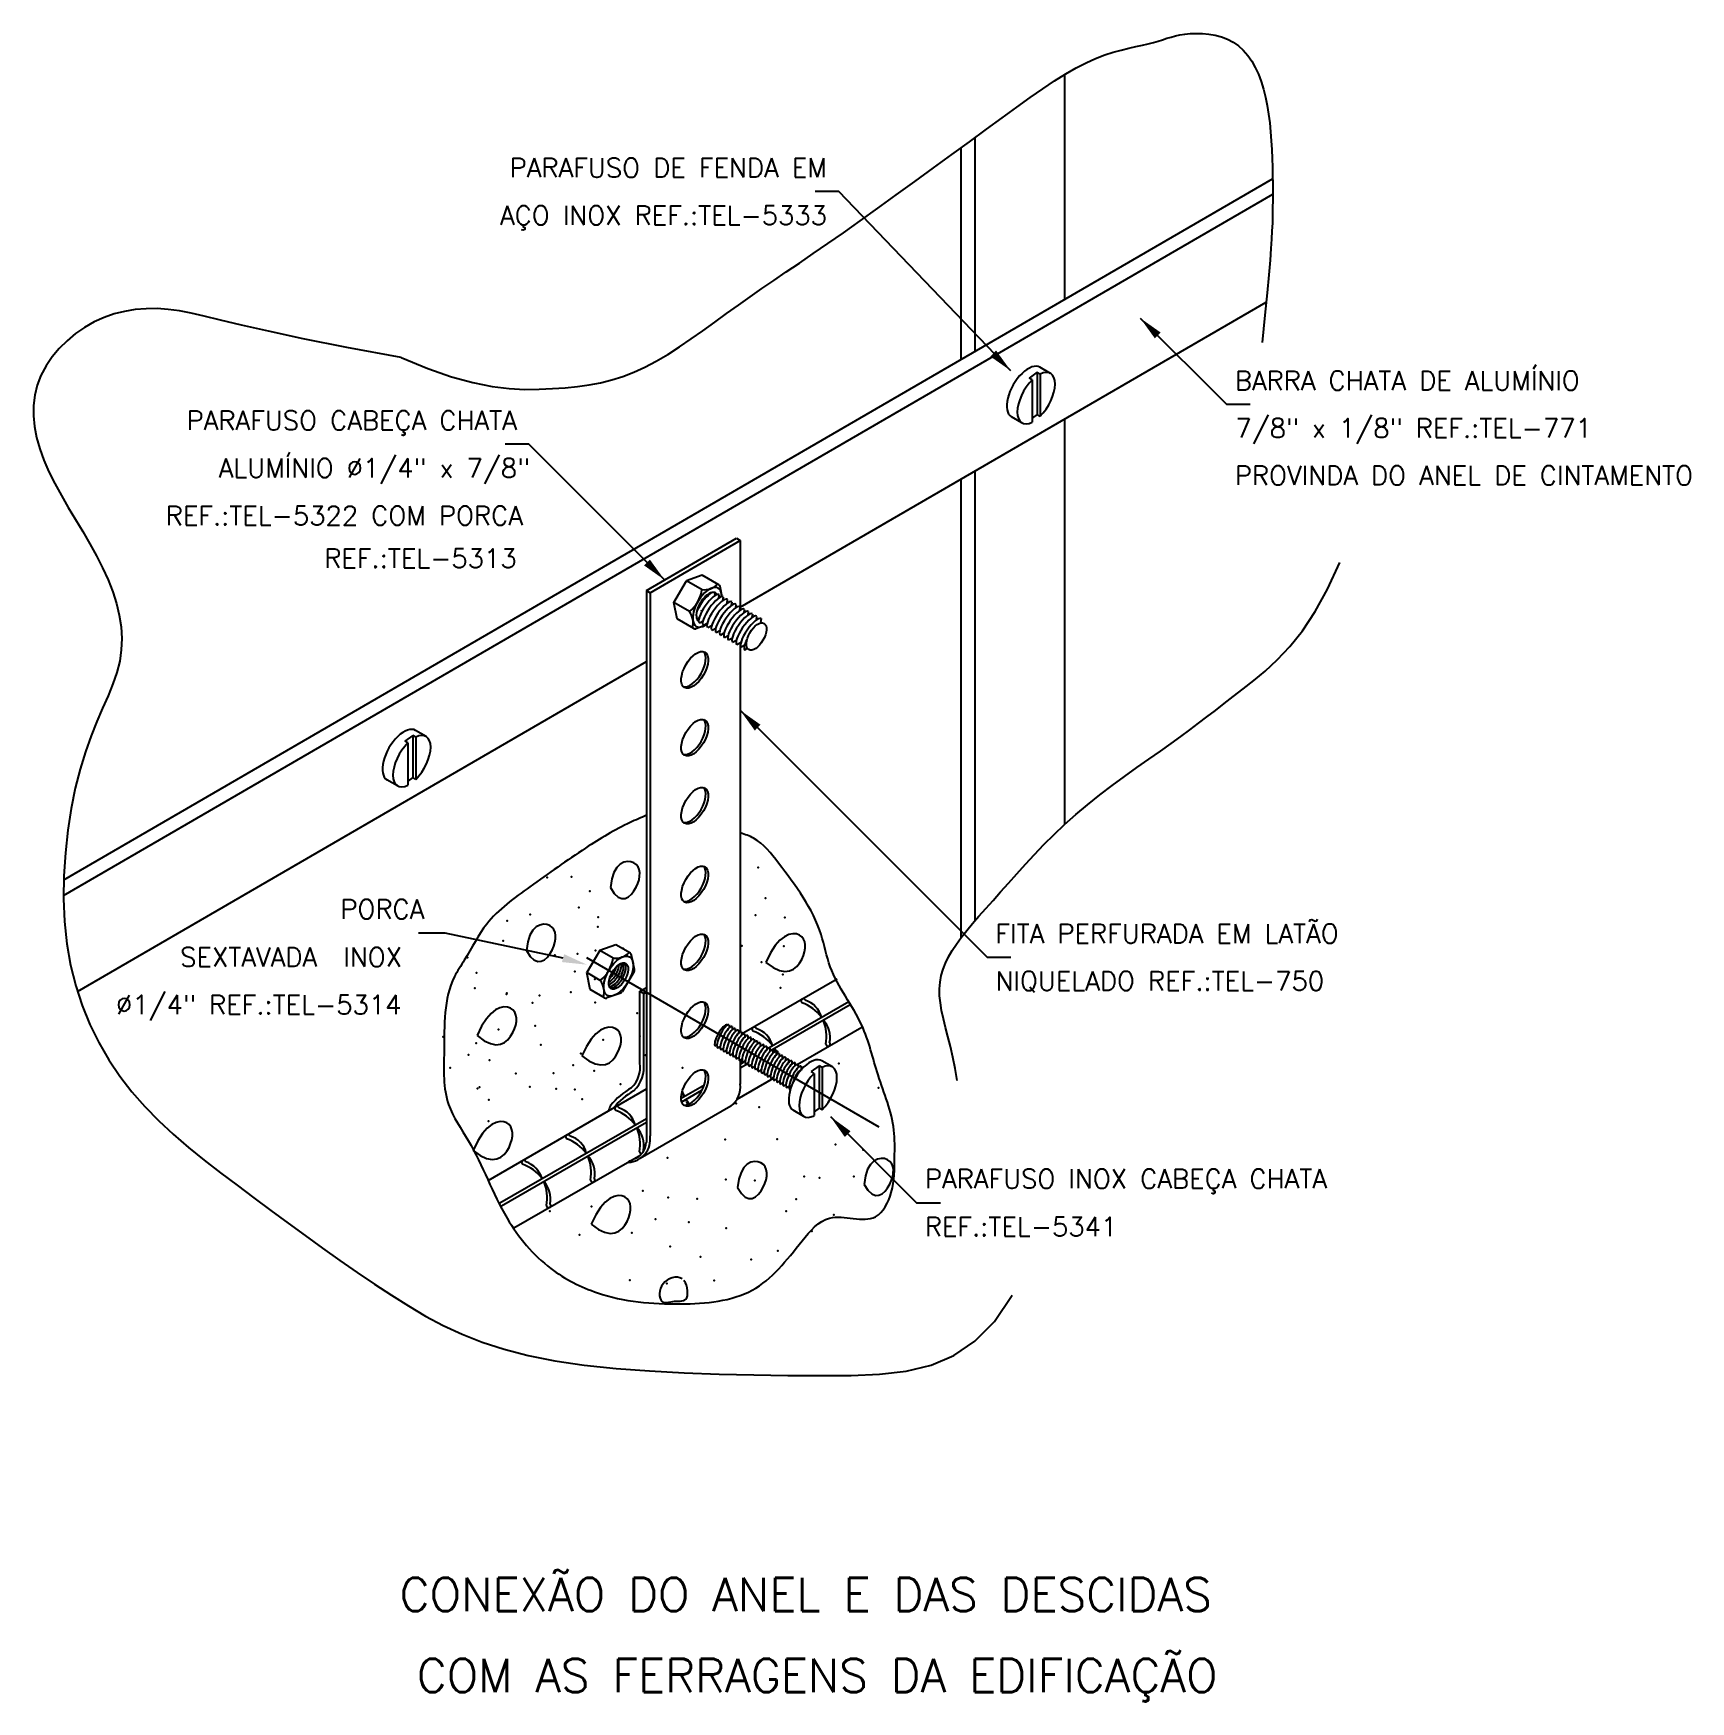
# Model space of a CAD drawing. Header units: millimetres. Extents: x -5441.7 to -5424.3, y -4748.1 to -4730.5.
import ezdxf
from ezdxf.enums import TextEntityAlignment as Align

# ---------------------------------------------------------------- set-up
doc = ezdxf.new("R2010")
doc.units = ezdxf.units.MM
doc.header["$LTSCALE"] = 10
doc.linetypes.add('DASHDOTX2', pattern=[2, 1, -0.5, 0, -0.5])
doc.layers.add('Termotécnica', color=7, linetype='Continuous')
doc.styles.add('r140', font='romans.shx')
doc.styles.add('r80', font='romans.shx')

msp = doc.modelspace()

# ---------------------------------------------------------------- linework, layer by layer
at = {"layer": 'Termotécnica', "color": 3}
for p, q in [((-5430.868, -4730.956), (-5430.868, -4733.318)), ((-5431.958, -4731.727), (-5431.958, -4733.95)), ((-5431.811, -4731.62), (-5431.811, -4733.864)), ((-5441.384, -4739.416), (-5428.681, -4732.049)), ((-5434.291, -4735.466), (-5428.68, -4732.212)), ((-5434.277, -4736.551), (-5428.748, -4733.345)), ((-5430.868, -4734.574), (-5430.868, -4738.835)), ((-5431.811, -4735.121), (-5431.811, -4739.847)), ((-5431.958, -4735.206), (-5431.958, -4740.027)), ((-5441.387, -4739.581), (-5434.291, -4735.466)), ((-5434.459, -4736.482), (-5434.46, -4736.476)), ((-5441.241, -4740.59), (-5435.263, -4737.123))]:
    msp.add_line(p, q, dxfattribs=at)
at = {"layer": 'Termotécnica', "color": 2, "ltscale": 1.6}
for p, q in [((-5433.239, -4732.184), (-5433.489, -4732.184)), ((-5431.433, -4734.067), (-5433.239, -4732.184)), ((-5430.073, -4733.513), (-5429.167, -4734.419)), ((-5429.167, -4734.419), (-5428.917, -4734.419)), ((-5436.498, -4734.838), (-5436.748, -4734.838)), ((-5435.071, -4736.265), (-5436.498, -4734.838)), ((-5434.277, -4737.634), (-5431.682, -4740.229)), ((-5437.379, -4739.976), (-5437.658, -4739.976)), ((-5436.138, -4740.239), (-5437.379, -4739.976)), ((-5431.682, -4740.229), (-5431.432, -4740.229)), ((-5433.329, -4741.903), (-5432.423, -4742.809)), ((-5432.423, -4742.809), (-5432.173, -4742.809))]:
    msp.add_line(p, q, dxfattribs=at)
at = {"layer": 'Termotécnica', "color": 2}
for p, q in [((-5431.015, -4734.094), (-5431.126, -4734.03)), ((-5431.156, -4734.083), (-5431.239, -4734.144)), ((-5431.207, -4734.162), (-5431.239, -4734.144)), ((-5431.207, -4734.162), (-5431.207, -4734.606)), ((-5431.156, -4734.083), (-5431.156, -4734.527)), ((-5431.124, -4734.101), (-5431.156, -4734.083)), ((-5431.124, -4734.101), (-5431.124, -4734.546)), ((-5431.46, -4734.333), (-5431.457, -4734.331)), ((-5431.316, -4734.614), (-5431.427, -4734.55)), ((-5431.156, -4734.527), (-5431.207, -4734.564)), ((-5431.124, -4734.546), (-5431.156, -4734.527)), ((-5435.263, -4736.376), (-5434.317, -4735.827)), ((-5435.223, -4736.399), (-5434.277, -4735.851)), ((-5434.317, -4735.827), (-5434.277, -4735.851)), ((-5434.277, -4735.851), (-5434.277, -4736.551)), ((-5434.973, -4736.503), (-5434.841, -4736.273)), ((-5434.675, -4736.215), (-5434.841, -4736.273)), ((-5434.677, -4736.368), (-5434.841, -4736.273)), ((-5434.5, -4736.316), (-5434.675, -4736.215)), ((-5434.467, -4736.441), (-5434.487, -4736.334)), ((-5435.263, -4736.376), (-5435.263, -4742.174)), ((-5435.263, -4736.376), (-5435.223, -4736.399)), ((-5435.223, -4736.399), (-5435.223, -4742.107)), ((-5434.94, -4736.675), (-5434.973, -4736.503)), ((-5434.811, -4736.596), (-5434.973, -4736.503)), ((-5434.544, -4736.399), (-5434.548, -4736.434)), ((-5434.544, -4736.399), (-5434.548, -4736.434)), ((-5434.5, -4736.42), (-5434.505, -4736.46)), ((-5434.456, -4736.446), (-5434.461, -4736.485)), ((-5434.412, -4736.471), (-5434.417, -4736.506)), ((-5434.365, -4736.497), (-5434.37, -4736.533)), ((-5434.323, -4736.523), (-5434.327, -4736.558)), ((-5434.765, -4736.776), (-5434.94, -4736.675)), ((-5434.729, -4736.679), (-5434.71, -4736.668)), ((-5434.729, -4736.679), (-5434.71, -4736.668)), ((-5434.706, -4736.716), (-5434.667, -4736.694)), ((-5434.279, -4736.548), (-5434.284, -4736.584)), ((-5434.235, -4736.574), (-5434.24, -4736.609)), ((-5434.192, -4736.598), (-5434.197, -4736.634)), ((-5434.149, -4736.623), (-5434.154, -4736.659)), ((-5434.106, -4736.648), (-5434.11, -4736.683)), ((-5434.057, -4736.671), (-5434.062, -4736.717)), ((-5434.626, -4736.737), (-5434.743, -4736.778)), ((-5434.662, -4736.741), (-5434.623, -4736.719)), ((-5434.618, -4736.766), (-5434.579, -4736.744)), ((-5434.571, -4736.793), (-5434.532, -4736.771)), ((-5434.529, -4736.818), (-5434.49, -4736.796)), ((-5434.485, -4736.844), (-5434.446, -4736.821)), ((-5434.441, -4736.869), (-5434.402, -4736.847)), ((-5434.399, -4736.894), (-5434.359, -4736.872)), ((-5434.356, -4736.919), (-5434.316, -4736.897)), ((-5434.312, -4736.943), (-5434.273, -4736.921)), ((-5434.277, -4736.924), (-5434.277, -4741.015)), ((-5434.266, -4736.967), (-5434.227, -4736.945)), ((-5434.228, -4737.001), (-5434.201, -4736.983)), ((-5437.718, -4737.898), (-5437.801, -4737.959)), ((-5437.686, -4737.917), (-5437.718, -4737.898)), ((-5437.718, -4737.898), (-5437.718, -4738.342)), ((-5437.577, -4737.909), (-5437.688, -4737.845)), ((-5437.686, -4737.917), (-5437.686, -4738.361)), ((-5437.769, -4737.977), (-5437.801, -4737.959)), ((-5437.769, -4737.977), (-5437.769, -4738.422)), ((-5438.022, -4738.149), (-5438.019, -4738.147)), ((-5437.878, -4738.429), (-5437.989, -4738.365)), ((-5437.718, -4738.342), (-5437.769, -4738.38)), ((-5437.686, -4738.361), (-5437.718, -4738.342)), ((-5435.331, -4740.587), (-5435.263, -4740.548)), ((-5434.262, -4741.035), (-5433.259, -4740.456)), ((-5435.331, -4740.587), (-5435.291, -4740.611)), ((-5435.331, -4741.342), (-5435.331, -4740.587)), ((-5435.291, -4740.611), (-5435.263, -4740.595)), ((-5435.291, -4741.342), (-5435.291, -4740.611)), ((-5433.998, -4741.191), (-5433.136, -4740.694)), ((-5433.965, -4741.212), (-5433.121, -4740.725)), ((-5433.677, -4741.355), (-5432.999, -4740.963)), ((-5434.277, -4741.315), (-5434.277, -4741.561)), ((-5434.277, -4741.353), (-5434.246, -4741.335)), ((-5434.277, -4741.392), (-5434.191, -4741.342)), ((-5434.898, -4741.711), (-5434.653, -4741.569)), ((-5434.309, -4741.719), (-5433.927, -4741.499)), ((-5436.927, -4742.574), (-5435.263, -4741.613)), ((-5434.891, -4741.747), (-5434.679, -4741.624)), ((-5436.802, -4742.81), (-5435.263, -4741.922)), ((-5434.376, -4741.793), (-5435.329, -4742.344)), ((-5436.785, -4742.84), (-5435.263, -4741.961)), ((-5436.654, -4743.073), (-5435.322, -4742.304))]:
    msp.add_line(p, q, dxfattribs=at)
at = {"layer": 'Termotécnica', "color": 1}
for p, q in [((-5435.753, -4740.157), (-5435.888, -4740.391)), ((-5435.584, -4740.099), (-5435.753, -4740.157)), ((-5435.612, -4740.239), (-5435.753, -4740.157)), ((-5435.431, -4740.187), (-5435.584, -4740.099)), ((-5435.392, -4740.378), (-5435.517, -4740.594)), ((-5435.389, -4740.359), (-5435.418, -4740.206)), ((-5435.854, -4740.567), (-5435.888, -4740.391)), ((-5435.747, -4740.472), (-5435.888, -4740.391)), ((-5435.701, -4740.655), (-5435.854, -4740.567)), ((-5435.531, -4740.606), (-5435.679, -4740.657)), ((-5434.394, -4740.938), (-5434.394, -4740.971)), ((-5434.361, -4740.957), (-5434.361, -4740.99)), ((-5434.328, -4740.976), (-5434.328, -4741.009)), ((-5434.295, -4740.995), (-5434.295, -4741.028)), ((-5434.262, -4741.014), (-5434.262, -4741.047)), ((-5434.23, -4741.033), (-5434.229, -4741.066)), ((-5434.197, -4741.052), (-5434.197, -4741.085)), ((-5434.164, -4741.071), (-5434.164, -4741.104)), ((-5434.539, -4741.162), (-5434.52, -4741.147)), ((-5434.512, -4741.185), (-5434.488, -4741.167)), ((-5434.476, -4741.203), (-5434.452, -4741.184)), ((-5434.443, -4741.222), (-5434.419, -4741.203)), ((-5434.411, -4741.241), (-5434.386, -4741.222)), ((-5434.378, -4741.26), (-5434.353, -4741.241)), ((-5434.131, -4741.09), (-5434.131, -4741.123)), ((-5434.098, -4741.109), (-5434.097, -4741.143)), ((-5434.066, -4741.127), (-5434.065, -4741.161)), ((-5434.031, -4741.147), (-5434.031, -4741.181)), ((-5433.998, -4741.166), (-5433.998, -4741.2)), ((-5433.965, -4741.185), (-5433.965, -4741.219)), ((-5433.932, -4741.204), (-5433.932, -4741.238)), ((-5433.899, -4741.223), (-5433.899, -4741.257)), ((-5433.867, -4741.242), (-5433.866, -4741.276)), ((-5434.345, -4741.278), (-5434.321, -4741.26)), ((-5434.312, -4741.297), (-5434.288, -4741.279)), ((-5434.281, -4741.318), (-5434.258, -4741.3)), ((-5434.249, -4741.337), (-5434.225, -4741.318)), ((-5434.216, -4741.356), (-5434.192, -4741.337)), ((-5434.181, -4741.373), (-5434.156, -4741.355)), ((-5434.146, -4741.394), (-5434.122, -4741.375)), ((-5434.113, -4741.412), (-5434.089, -4741.393)), ((-5434.08, -4741.431), (-5434.057, -4741.412)), ((-5434.047, -4741.45), (-5434.024, -4741.431)), ((-5433.834, -4741.261), (-5433.834, -4741.295)), ((-5433.801, -4741.28), (-5433.801, -4741.314)), ((-5433.768, -4741.299), (-5433.768, -4741.333)), ((-5433.735, -4741.318), (-5433.735, -4741.352)), ((-5433.702, -4741.336), (-5433.702, -4741.371)), ((-5433.67, -4741.355), (-5433.669, -4741.39)), ((-5433.637, -4741.374), (-5433.636, -4741.418)), ((-5433.448, -4741.37), (-5433.532, -4741.431)), ((-5433.5, -4741.449), (-5433.532, -4741.431)), ((-5433.416, -4741.389), (-5433.448, -4741.37)), ((-5433.448, -4741.37), (-5433.448, -4741.814)), ((-5433.308, -4741.381), (-5433.419, -4741.317)), ((-5433.416, -4741.389), (-5433.416, -4741.833)), ((-5434.015, -4741.468), (-5433.991, -4741.45)), ((-5433.982, -4741.487), (-5433.958, -4741.469)), ((-5433.949, -4741.506), (-5433.925, -4741.488)), ((-5433.916, -4741.525), (-5433.892, -4741.507)), ((-5433.883, -4741.544), (-5433.859, -4741.526)), ((-5433.85, -4741.564), (-5433.826, -4741.545)), ((-5433.818, -4741.583), (-5433.794, -4741.564)), ((-5433.785, -4741.602), (-5433.761, -4741.583)), ((-5433.5, -4741.449), (-5433.5, -4741.893)), ((-5433.752, -4741.621), (-5433.749, -4741.619)), ((-5433.608, -4741.901), (-5433.719, -4741.837)), ((-5433.448, -4741.814), (-5433.5, -4741.852)), ((-5433.416, -4741.833), (-5433.448, -4741.814))]:
    msp.add_line(p, q, dxfattribs=at)
at = {"layer": 'Termotécnica', "color": 1, "linetype": 'DASHDOTX2', "ltscale": 0.5}
msp.add_line((-5435.893, -4740.232), (-5432.82, -4742.01), dxfattribs=at)
at = {"layer": 'Termotécnica', "color": 1}
for points in [[(-5437.84, -4733.927), (-5437.559, -4734.043), (-5437.309, -4734.13), (-5437.085, -4734.191), (-5436.884, -4734.232), (-5436.703, -4734.254), (-5436.539, -4734.263), (-5436.388, -4734.262), (-5436.248, -4734.255), (-5436.115, -4734.245), (-5435.987, -4734.232), (-5435.864, -4734.214), (-5435.744, -4734.192), (-5435.627, -4734.163), (-5435.511, -4734.127), (-5435.395, -4734.083), (-5435.278, -4734.03), (-5435.159, -4733.967), (-5435.038, -4733.895), (-5434.916, -4733.817), (-5434.792, -4733.733), (-5434.668, -4733.646), (-5434.544, -4733.556), (-5434.42, -4733.466), (-5434.296, -4733.377), (-5434.173, -4733.29), (-5434.049, -4733.204), (-5433.922, -4733.117), (-5433.792, -4733.028), (-5433.655, -4732.935), (-5433.51, -4732.836), (-5433.357, -4732.73), (-5433.192, -4732.616), (-5433.015, -4732.491), (-5432.829, -4732.358), (-5432.636, -4732.22), (-5432.44, -4732.078), (-5432.244, -4731.936), (-5432.052, -4731.796), (-5431.865, -4731.66), (-5431.689, -4731.53), (-5431.524, -4731.41), (-5431.371, -4731.299), (-5431.229, -4731.197), (-5431.096, -4731.105), (-5430.972, -4731.022), (-5430.856, -4730.948), (-5430.746, -4730.885), (-5430.641, -4730.83), (-5430.541, -4730.786), (-5430.446, -4730.749), (-5430.356, -4730.72), (-5430.271, -4730.697), (-5430.191, -4730.677), (-5430.117, -4730.661), (-5430.05, -4730.647), (-5429.988, -4730.633), (-5429.933, -4730.619), (-5429.883, -4730.604), (-5429.837, -4730.589), (-5429.792, -4730.574), (-5429.748, -4730.561), (-5429.703, -4730.549), (-5429.655, -4730.538), (-5429.603, -4730.53), (-5429.546, -4730.524), (-5429.484, -4730.522), (-5429.419, -4730.524), (-5429.353, -4730.53), (-5429.286, -4730.541), (-5429.22, -4730.559), (-5429.156, -4730.583), (-5429.096, -4730.614), (-5429.04, -4730.653), (-5428.989, -4730.7), (-5428.942, -4730.754), (-5428.901, -4730.813), (-5428.863, -4730.879), (-5428.83, -4730.951), (-5428.801, -4731.027), (-5428.776, -4731.108), (-5428.755, -4731.192), (-5428.738, -4731.28), (-5428.724, -4731.371), (-5428.712, -4731.463), (-5428.703, -4731.556), (-5428.696, -4731.65), (-5428.691, -4731.743), (-5428.687, -4731.836), (-5428.684, -4731.927), (-5428.682, -4732.016), (-5428.68, -4732.103), (-5428.68, -4732.189), (-5428.68, -4732.273), (-5428.681, -4732.356), (-5428.682, -4732.437), (-5428.684, -4732.517), (-5428.688, -4732.597), (-5428.692, -4732.683), (-5428.699, -4732.784), (-5428.708, -4732.906), (-5428.721, -4733.059), (-5428.739, -4733.248), (-5428.762, -4733.483), (-5428.79, -4733.771)], [(-5437.84, -4733.927), (-5438.411, -4733.821), (-5438.871, -4733.73), (-5439.235, -4733.652), (-5439.518, -4733.588), (-5439.738, -4733.535), (-5439.909, -4733.493), (-5440.048, -4733.461), (-5440.17, -4733.438), (-5440.288, -4733.422), (-5440.405, -4733.414), (-5440.521, -4733.415), (-5440.635, -4733.424), (-5440.746, -4733.443), (-5440.856, -4733.47), (-5440.962, -4733.507), (-5441.066, -4733.554), (-5441.166, -4733.611), (-5441.262, -4733.677), (-5441.351, -4733.752), (-5441.434, -4733.834), (-5441.508, -4733.922), (-5441.572, -4734.016), (-5441.625, -4734.115), (-5441.665, -4734.217), (-5441.691, -4734.323), (-5441.705, -4734.431), (-5441.705, -4734.541), (-5441.694, -4734.654), (-5441.671, -4734.769), (-5441.638, -4734.887), (-5441.594, -4735.007), (-5441.541, -4735.128), (-5441.479, -4735.251), (-5441.411, -4735.376), (-5441.338, -4735.502), (-5441.263, -4735.629), (-5441.187, -4735.757), (-5441.112, -4735.884), (-5441.042, -4736.011), (-5440.977, -4736.138), (-5440.92, -4736.264), (-5440.871, -4736.389), (-5440.832, -4736.512), (-5440.802, -4736.635), (-5440.784, -4736.757), (-5440.776, -4736.879), (-5440.781, -4736.999), (-5440.798, -4737.118), (-5440.829, -4737.237), (-5440.87, -4737.357), (-5440.92, -4737.482), (-5440.977, -4737.612), (-5441.037, -4737.752), (-5441.098, -4737.904), (-5441.158, -4738.07), (-5441.214, -4738.252), (-5441.265, -4738.452), (-5441.308, -4738.667), (-5441.343, -4738.895), (-5441.369, -4739.131), (-5441.384, -4739.372), (-5441.387, -4739.614), (-5441.377, -4739.854), (-5441.353, -4740.088), (-5441.314, -4740.314), (-5441.26, -4740.53), (-5441.192, -4740.737), (-5441.112, -4740.936), (-5441.018, -4741.125), (-5440.913, -4741.306), (-5440.797, -4741.479), (-5440.67, -4741.643), (-5440.533, -4741.798), (-5440.388, -4741.947), (-5440.235, -4742.089), (-5440.075, -4742.227), (-5439.91, -4742.362), (-5439.739, -4742.494), (-5439.565, -4742.625), (-5439.388, -4742.756), (-5439.209, -4742.889), (-5439.028, -4743.022), (-5438.847, -4743.154), (-5438.665, -4743.285), (-5438.483, -4743.415), (-5438.302, -4743.541), (-5438.121, -4743.663), (-5437.942, -4743.781), (-5437.764, -4743.893), (-5437.584, -4743.999), (-5437.397, -4744.098), (-5437.2, -4744.19), (-5436.989, -4744.274), (-5436.758, -4744.348), (-5436.505, -4744.414), (-5436.225, -4744.469), (-5435.915, -4744.514), (-5435.581, -4744.549), (-5435.229, -4744.576), (-5434.866, -4744.596), (-5434.498, -4744.61), (-5434.132, -4744.618), (-5433.775, -4744.623), (-5433.433, -4744.625), (-5433.111, -4744.624), (-5432.811, -4744.611), (-5432.531, -4744.578), (-5432.271, -4744.516), (-5432.031, -4744.414), (-5431.809, -4744.264), (-5431.605, -4744.056), (-5431.418, -4743.781)], [(-5431.996, -4741.524), (-5432.018, -4741.397), (-5432.042, -4741.278), (-5432.068, -4741.167), (-5432.094, -4741.063), (-5432.119, -4740.966), (-5432.141, -4740.875), (-5432.16, -4740.79), (-5432.173, -4740.709), (-5432.181, -4740.633), (-5432.181, -4740.56), (-5432.176, -4740.49), (-5432.163, -4740.422), (-5432.144, -4740.355), (-5432.119, -4740.29), (-5432.087, -4740.224), (-5432.049, -4740.157), (-5432.004, -4740.09), (-5431.953, -4740.02), (-5431.896, -4739.949), (-5431.834, -4739.874), (-5431.767, -4739.797), (-5431.695, -4739.716), (-5431.619, -4739.632), (-5431.54, -4739.543), (-5431.457, -4739.45), (-5431.37, -4739.352), (-5431.279, -4739.252), (-5431.184, -4739.149), (-5431.084, -4739.045), (-5430.978, -4738.94), (-5430.867, -4738.834), (-5430.75, -4738.729), (-5430.626, -4738.626), (-5430.498, -4738.524), (-5430.367, -4738.425), (-5430.236, -4738.329), (-5430.107, -4738.236), (-5429.981, -4738.147), (-5429.861, -4738.063), (-5429.749, -4737.983), (-5429.646, -4737.909), (-5429.55, -4737.838), (-5429.459, -4737.77), (-5429.371, -4737.703), (-5429.283, -4737.635), (-5429.192, -4737.564), (-5429.096, -4737.49), (-5428.992, -4737.41), (-5428.88, -4737.322), (-5428.759, -4737.222), (-5428.632, -4737.104), (-5428.501, -4736.965), (-5428.368, -4736.798), (-5428.234, -4736.598), (-5428.103, -4736.361), (-5427.975, -4736.081)], [(-5435.64, -4739.496), (-5435.6, -4739.559), (-5435.56, -4739.597), (-5435.522, -4739.613), (-5435.485, -4739.611), (-5435.451, -4739.594), (-5435.42, -4739.567), (-5435.393, -4739.532), (-5435.37, -4739.493), (-5435.352, -4739.454), (-5435.34, -4739.414), (-5435.334, -4739.376), (-5435.333, -4739.341), (-5435.339, -4739.308), (-5435.35, -4739.279), (-5435.369, -4739.255), (-5435.394, -4739.237), (-5435.425, -4739.225), (-5435.462, -4739.223), (-5435.5, -4739.23), (-5435.538, -4739.251), (-5435.573, -4739.286), (-5435.604, -4739.337), (-5435.627, -4739.406), (-5435.64, -4739.496)], [(-5436.523, -4740.157), (-5436.483, -4740.22), (-5436.444, -4740.257), (-5436.405, -4740.273), (-5436.368, -4740.271), (-5436.334, -4740.255), (-5436.303, -4740.228), (-5436.276, -4740.193), (-5436.253, -4740.154), (-5436.236, -4740.114), (-5436.223, -4740.075), (-5436.217, -4740.037), (-5436.216, -4740.001), (-5436.222, -4739.968), (-5436.234, -4739.939), (-5436.252, -4739.916), (-5436.277, -4739.897), (-5436.309, -4739.886), (-5436.345, -4739.883), (-5436.383, -4739.891), (-5436.421, -4739.911), (-5436.456, -4739.946), (-5436.487, -4739.997), (-5436.51, -4740.067), (-5436.523, -4740.157)], [(-5434.006, -4740.283), (-5433.931, -4740.337), (-5433.865, -4740.367), (-5433.808, -4740.378), (-5433.758, -4740.373), (-5433.716, -4740.355), (-5433.681, -4740.326), (-5433.653, -4740.291), (-5433.63, -4740.252), (-5433.612, -4740.212), (-5433.6, -4740.173), (-5433.593, -4740.135), (-5433.593, -4740.099), (-5433.598, -4740.067), (-5433.61, -4740.038), (-5433.628, -4740.014), (-5433.653, -4739.996), (-5433.685, -4739.984), (-5433.723, -4739.982), (-5433.765, -4739.991), (-5433.811, -4740.013), (-5433.859, -4740.051), (-5433.908, -4740.107), (-5433.958, -4740.184), (-5434.006, -4740.283)], [(-5437.042, -4741.052), (-5436.967, -4741.106), (-5436.901, -4741.136), (-5436.844, -4741.148), (-5436.794, -4741.142), (-5436.752, -4741.124), (-5436.717, -4741.096), (-5436.689, -4741.06), (-5436.666, -4741.021), (-5436.648, -4740.982), (-5436.636, -4740.942), (-5436.629, -4740.904), (-5436.629, -4740.868), (-5436.634, -4740.836), (-5436.646, -4740.807), (-5436.665, -4740.783), (-5436.69, -4740.765), (-5436.721, -4740.753), (-5436.759, -4740.751), (-5436.801, -4740.76), (-5436.847, -4740.782), (-5436.895, -4740.82), (-5436.944, -4740.877), (-5436.994, -4740.953), (-5437.042, -4741.052)], [(-5435.941, -4741.265), (-5435.866, -4741.318), (-5435.8, -4741.349), (-5435.743, -4741.36), (-5435.693, -4741.355), (-5435.651, -4741.337), (-5435.616, -4741.308), (-5435.588, -4741.273), (-5435.565, -4741.234), (-5435.547, -4741.194), (-5435.535, -4741.155), (-5435.529, -4741.117), (-5435.528, -4741.081), (-5435.533, -4741.048), (-5435.545, -4741.02), (-5435.564, -4740.996), (-5435.589, -4740.978), (-5435.62, -4740.966), (-5435.658, -4740.964), (-5435.7, -4740.973), (-5435.746, -4740.995), (-5435.794, -4741.033), (-5435.843, -4741.089), (-5435.893, -4741.166), (-5435.941, -4741.265)], [(-5437.083, -4742.258), (-5437.008, -4742.311), (-5436.942, -4742.342), (-5436.884, -4742.353), (-5436.835, -4742.348), (-5436.793, -4742.329), (-5436.758, -4742.301), (-5436.729, -4742.266), (-5436.706, -4742.227), (-5436.689, -4742.187), (-5436.677, -4742.148), (-5436.67, -4742.11), (-5436.669, -4742.074), (-5436.675, -4742.041), (-5436.687, -4742.012), (-5436.705, -4741.988), (-5436.73, -4741.97), (-5436.762, -4741.959), (-5436.799, -4741.956), (-5436.842, -4741.965), (-5436.887, -4741.988), (-5436.936, -4742.026), (-5436.985, -4742.082), (-5437.034, -4742.158), (-5437.083, -4742.258)], [(-5434.304, -4742.649), (-5434.264, -4742.712), (-5434.225, -4742.749), (-5434.186, -4742.765), (-5434.15, -4742.764), (-5434.115, -4742.747), (-5434.084, -4742.72), (-5434.057, -4742.685), (-5434.034, -4742.646), (-5434.017, -4742.606), (-5434.005, -4742.567), (-5433.998, -4742.529), (-5433.997, -4742.493), (-5434.003, -4742.46), (-5434.015, -4742.432), (-5434.033, -4742.408), (-5434.058, -4742.389), (-5434.09, -4742.378), (-5434.126, -4742.375), (-5434.164, -4742.383), (-5434.202, -4742.403), (-5434.238, -4742.438), (-5434.268, -4742.489), (-5434.291, -4742.559), (-5434.304, -4742.649)], [(-5432.974, -4742.616), (-5432.934, -4742.678), (-5432.894, -4742.716), (-5432.856, -4742.732), (-5432.819, -4742.73), (-5432.785, -4742.714), (-5432.754, -4742.686), (-5432.727, -4742.652), (-5432.704, -4742.613), (-5432.686, -4742.573), (-5432.674, -4742.534), (-5432.668, -4742.496), (-5432.667, -4742.46), (-5432.673, -4742.427), (-5432.684, -4742.398), (-5432.703, -4742.374), (-5432.728, -4742.356), (-5432.759, -4742.345), (-5432.796, -4742.342), (-5432.834, -4742.35), (-5432.872, -4742.37), (-5432.907, -4742.405), (-5432.938, -4742.456), (-5432.961, -4742.526), (-5432.974, -4742.616)], [(-5435.842, -4743.035), (-5435.767, -4743.088), (-5435.701, -4743.119), (-5435.643, -4743.13), (-5435.594, -4743.125), (-5435.552, -4743.107), (-5435.517, -4743.078), (-5435.488, -4743.043), (-5435.465, -4743.004), (-5435.448, -4742.964), (-5435.436, -4742.925), (-5435.429, -4742.887), (-5435.429, -4742.851), (-5435.434, -4742.818), (-5435.446, -4742.79), (-5435.464, -4742.766), (-5435.489, -4742.747), (-5435.521, -4742.736), (-5435.559, -4742.734), (-5435.601, -4742.743), (-5435.647, -4742.765), (-5435.695, -4742.803), (-5435.744, -4742.859), (-5435.794, -4742.936), (-5435.842, -4743.035)], [(-5434.887, -4743.609), (-5434.91, -4743.597), (-5434.935, -4743.592), (-5434.962, -4743.592), (-5434.99, -4743.598), (-5435.018, -4743.608), (-5435.044, -4743.622), (-5435.067, -4743.64), (-5435.087, -4743.661), (-5435.103, -4743.685), (-5435.114, -4743.71), (-5435.12, -4743.737), (-5435.123, -4743.763), (-5435.123, -4743.787), (-5435.119, -4743.81), (-5435.112, -4743.828), (-5435.103, -4743.843), (-5435.091, -4743.852), (-5435.077, -4743.857), (-5435.061, -4743.858), (-5435.044, -4743.856), (-5435.026, -4743.853), (-5435.006, -4743.849), (-5434.986, -4743.845), (-5434.966, -4743.842), (-5434.946, -4743.841), (-5434.926, -4743.841), (-5434.907, -4743.841), (-5434.889, -4743.839), (-5434.873, -4743.836), (-5434.859, -4743.83), (-5434.847, -4743.82), (-5434.838, -4743.806), (-5434.832, -4743.785), (-5434.83, -4743.761), (-5434.83, -4743.733), (-5434.834, -4743.704), (-5434.842, -4743.676), (-5434.853, -4743.65), (-5434.868, -4743.627)]]:
    msp.add_lwpolyline(points, dxfattribs=at)
at = {"layer": 'Termotécnica', "color": 2}
for centre, radius, start, end in [((-5431.21, -4734.314), 0.227, 126.2736, 126.3174), ((-5431.21, -4734.314), 0.227, 126.2736, 126.3174), ((-5434.656, -4736.163), 0.205, 263.8108, 314.501), ((-5434.513, -4736.339), 0.0265, 10.8846, 60), ((-5435.029, -4736.317), 0.354, 307.9969, 352.0248), ((-5434.977, -4736.717), 0.206, 345.5818, 36.1065), ((-5434.752, -4736.753), 0.0265, 240, 289.1165), ((-5437.772, -4738.129), 0.227, 126.2736, 126.3174), ((-5437.772, -4738.129), 0.227, 126.2736, 126.3174), ((-5433.614, -4740.688), 0.0231, 16.0461, 236.6257), ((-5433.773, -4741.122), 0.439, 36.7868, 70.623), ((-5433.672, -4740.93), 0.261, 15.8438, 72.2469), ((-5433.808, -4741.061), 0.439, 349.377, 23.2132), ((-5433.613, -4741.076), 0.281, 349.9094, 42), ((-5434.129, -4740.986), 0.0231, 16.0461, 236.6257), ((-5434.288, -4741.42), 0.439, 36.7868, 70.623), ((-5434.187, -4741.227), 0.261, 15.8438, 72.2469), ((-5434.112, -4741.369), 0.266, 28.9102, 43.5259), ((-5434.323, -4741.359), 0.439, 18.1491, 23.2132), ((-5433.353, -4741.141), 0.0231, 183.3743, 43.9539), ((-5435.637, -4741.381), 0.309, 315.0683, 7.3148), ((-5435.637, -4741.381), 0.349, 314.1689, 7.3148), ((-5435.01, -4742.305), 0.815, 120.0918, 140.534), ((-5434.518, -4741.595), 0.243, 305.6062, 8.1741), ((-5435.01, -4742.305), 0.775, 119.72, 140.534), ((-5435.216, -4741.955), 0.439, 36.7868, 42.1739), ((-5435.114, -4741.763), 0.261, 15.8438, 28.4171), ((-5435.251, -4741.894), 0.439, 15.1892, 23.2132), ((-5435.055, -4741.909), 0.281, 29.6104, 42), ((-5435.496, -4741.872), 0.166, 149.3334, 169.7533), ((-5435.572, -4741.819), 0.0231, 16.0461, 236.6257), ((-5435.731, -4742.253), 0.439, 36.7868, 70.623), ((-5435.63, -4742.061), 0.261, 15.8438, 72.2469), ((-5436.088, -4742.116), 0.0231, 16.0461, 236.6257), ((-5436.122, -4742.336), 0.233, 12.1762, 75.9145), ((-5435.466, -4742.14), 0.245, 273.6758, 7.9025), ((-5435.571, -4742.206), 0.281, 349.9094, 42), ((-5435.766, -4742.192), 0.439, 349.377, 23.2132), ((-5436.246, -4742.55), 0.439, 36.7868, 70.623), ((-5435.452, -4742.167), 0.189, 287.8055, 357.6712), ((-5435.311, -4742.271), 0.0231, 183.3743, 266.8799), ((-5435.311, -4742.271), 0.0231, 20.03, 43.9539), ((-5436.551, -4742.384), 0.0231, 16.0461, 236.6257), ((-5436.71, -4742.818), 0.439, 36.7868, 70.623), ((-5436.622, -4742.639), 0.277, 17.6433, 70.4474), ((-5436.07, -4742.499), 0.266, 348.3834, 43.5259), ((-5436.281, -4742.489), 0.439, 349.377, 23.2132), ((-5436.745, -4742.757), 0.439, 349.377, 23.2132), ((-5436.543, -4742.769), 0.274, 349.2618, 42.6475), ((-5435.826, -4742.569), 0.0231, 183.3743, 43.9539), ((-5436.29, -4742.836), 0.0231, 183.3743, 43.9539)]:
    msp.add_arc(centre, radius, start, end, dxfattribs=at)
at = {"layer": 'Termotécnica', "color": 1}
for centre, radius, start, end in [((-5434.69, -4736.59), 0.000558, 35.2724, 144.7276), ((-5435.59, -4740.031), 0.209, 263.8935, 314.4182), ((-5435.445, -4740.211), 0.027, 10.8835, 60), ((-5435.969, -4740.188), 0.36, 307.9752, 352.0031), ((-5435.415, -4740.364), 0.027, 330, 10.8835), ((-5435.916, -4740.595), 0.209, 345.499, 36.1892), ((-5435.688, -4740.632), 0.027, 240, 289.1154), ((-5435.54, -4740.58), 0.027, 289.1154, 330), ((-5433.502, -4741.601), 0.227, 126.2736, 126.3174), ((-5433.502, -4741.601), 0.227, 126.2736, 126.3174)]:
    msp.add_arc(centre, radius, start, end, dxfattribs=at)
at = {"layer": 'Termotécnica', "color": 2}
for centre, major_axis, ratio, start_param, end_param in [((-5431.277, -4734.29), (0.15, 0.26), 0.500279, 0, 3.141593), ((-5431.166, -4734.354), (0.15, 0.26), 0.500279, 4.209434, 6.927858), ((-5431.166, -4734.354), (0.15, 0.26), 0.500279, 1.067604, 3.786429), ((-5434.623, -4736.552), (-0.115, -0.2), 0.500279, -3.871922, 0.848217), ((-5434.623, -4736.552), (-0.087, -0.15), 0.500279, 2.861531, 6.228609), ((-5434.78, -4737.195), (0.107, 0.185), 0.500066, 3.267914, 6.152484), ((-5434.78, -4737.908), (0.107, 0.185), 0.500066, 3.267914, 6.152484), ((-5437.838, -4738.105), (0.15, 0.26), 0.500279, 0, 3.141593), ((-5437.728, -4738.169), (0.15, 0.26), 0.500279, 4.209434, 6.927858), ((-5437.728, -4738.169), (0.15, 0.26), 0.500279, 1.067604, 3.786429), ((-5434.78, -4738.622), (0.107, 0.185), 0.500066, 3.267914, 6.152484), ((-5434.78, -4739.45), (0.107, 0.185), 0.500066, 3.267914, 6.152484), ((-5434.78, -4740.163), (0.107, 0.185), 0.500066, 3.267914, 6.152484), ((-5434.78, -4740.876), (0.107, 0.185), 0.500066, 3.267914, 6.152484), ((-5434.78, -4741.589), (0.107, 0.185), 0.500066, 3.267914, 6.152484)]:
    msp.add_ellipse(centre, major_axis=major_axis, ratio=ratio, start_param=start_param, end_param=end_param, dxfattribs=at)
at = {"layer": 'Termotécnica', "color": 1}
for centre, major_axis, ratio, start_param, end_param in [((-5434.646, -4736.542), (-0.103, -0.149), 0.279135, 3.653434, 5.169979), ((-5434.646, -4736.542), (-0.103, -0.149), 0.279135, 3.653434, 5.169979), ((-5434.602, -4736.568), (-0.104, -0.149), 0.281547, 3.158868, 6.283185), ((-5434.559, -4736.592), (-0.104, -0.149), 0.281547, 3.158868, 6.283185), ((-5434.515, -4736.617), (-0.104, -0.149), 0.281547, 3.158868, 6.283185), ((-5434.468, -4736.644), (-0.104, -0.149), 0.281547, 3.158868, 6.283185), ((-5434.425, -4736.669), (-0.104, -0.149), 0.281547, 3.158868, 6.283185), ((-5434.382, -4736.695), (-0.104, -0.149), 0.281547, 3.158868, 6.283185), ((-5434.338, -4736.72), (-0.104, -0.149), 0.281547, 3.158868, 6.283185), ((-5434.295, -4736.745), (-0.104, -0.149), 0.281547, 3.158868, 6.283185), ((-5434.252, -4736.77), (-0.104, -0.149), 0.281547, 3.158868, 6.283185), ((-5434.208, -4736.794), (-0.104, -0.149), 0.281547, 3.158868, 6.283185), ((-5434.161, -4736.82), (-0.104, -0.149), 0.281547, 3.158868, 6.283185), ((-5434.128, -4736.859), (0.1, 0.144), 0.279135, 1.992205, 3.141593), ((-5435.65, -4740.373), (0.077, 0.133), 0.500279, 3.916435, 5.497893), ((-5435.627, -4740.386), (0.077, 0.133), 0.500279, 3.701884, 5.72462), ((-5435.673, -4740.359), (0.077, 0.133), 0.500279, 4.213803, 5.208923), ((-5435.603, -4740.4), (0.077, 0.133), 0.500279, 3.504465, 5.918396), ((-5435.58, -4740.413), (0.077, 0.133), 0.500279, 3.310458, 6.098275), ((-5434.476, -4741.051), (0.062, 0.111), 0.281547, 0, 3.124318), ((-5434.453, -4741.062), (0.058, 0.123), 0.281547, 0, 3.124318), ((-5434.419, -4741.08), (0.058, 0.123), 0.281547, 0, 3.124318), ((-5434.387, -4741.1), (0.058, 0.123), 0.281547, 0, 3.124318), ((-5434.354, -4741.119), (0.058, 0.123), 0.281547, 0, 3.124318), ((-5434.321, -4741.137), (0.058, 0.123), 0.281547, 0, 3.124318), ((-5434.288, -4741.156), (0.058, 0.123), 0.281547, 0, 3.124318), ((-5434.255, -4741.175), (0.058, 0.123), 0.281547, 0, 3.124318), ((-5434.222, -4741.194), (0.058, 0.123), 0.281547, 0, 3.124318), ((-5434.19, -4741.214), (0.058, 0.123), 0.281547, 0, 3.124318), ((-5434.157, -4741.233), (0.058, 0.123), 0.281547, 0, 3.124318), ((-5434.124, -4741.251), (0.058, 0.123), 0.281547, 0, 3.124318), ((-5434.089, -4741.271), (0.058, 0.123), 0.281547, 0, 3.124318), ((-5434.056, -4741.29), (0.058, 0.123), 0.281547, 0, 3.124318), ((-5434.023, -4741.309), (0.058, 0.123), 0.281547, 0, 3.124318), ((-5433.989, -4741.327), (0.058, 0.123), 0.281547, 0, 3.124318), ((-5433.958, -4741.346), (0.058, 0.123), 0.281547, 0, 3.124318), ((-5433.925, -4741.365), (0.058, 0.123), 0.281547, 0, 3.124318), ((-5433.891, -4741.384), (0.058, 0.123), 0.281547, 0, 3.124318), ((-5433.859, -4741.403), (0.058, 0.123), 0.281547, 0, 3.124318), ((-5433.826, -4741.422), (0.058, 0.123), 0.281547, 0, 3.124318), ((-5433.792, -4741.441), (0.058, 0.123), 0.281547, 0, 3.124318), ((-5433.76, -4741.46), (0.058, 0.123), 0.281547, 0, 3.124318), ((-5433.728, -4741.479), (0.058, 0.123), 0.281547, 0, 3.124318), ((-5433.569, -4741.577), (0.15, 0.26), 0.500279, 0, 3.141593), ((-5433.694, -4741.497), (0.058, 0.123), 0.281547, 0, 3.124318), ((-5433.678, -4741.507), (0.0417, 0.0886), 0.279135, 6.276933, 8.488321), ((-5433.458, -4741.641), (0.15, 0.26), 0.500279, 4.209434, 6.927858), ((-5433.458, -4741.641), (0.15, 0.26), 0.500279, 1.067604, 3.786429)]:
    msp.add_ellipse(centre, major_axis=major_axis, ratio=ratio, start_param=start_param, end_param=end_param, dxfattribs=at)
at = {"layer": 'Termotécnica', "color": 2}
for centre, major_axis, ratio in [((-5434.106, -4736.859), (-0.08, -0.138), 0.500279), ((-5434.755, -4737.209), (0.107, 0.185), 0.500066), ((-5434.755, -4737.922), (0.107, 0.185), 0.500066), ((-5434.755, -4738.636), (0.107, 0.185), 0.500066), ((-5434.755, -4739.464), (0.107, 0.185), 0.500066), ((-5434.755, -4740.177), (0.107, 0.185), 0.500066), ((-5434.755, -4740.89), (0.107, 0.185), 0.500066), ((-5434.755, -4741.603), (0.107, 0.185), 0.500066)]:
    msp.add_ellipse(centre, major_axis=major_axis, ratio=ratio, dxfattribs=at)
at = {"layer": 'Termotécnica', "color": 1}
for major_axis in [(0.117, 0.203), (0.077, 0.133)]:
    msp.add_ellipse((-5435.556, -4740.427), major_axis=major_axis, ratio=0.500279, dxfattribs=at)
msp.add_spline([(-5435.26, -4738.737), (-5435.432, -4738.813), (-5435.901, -4739.082), (-5436.486, -4739.488), (-5436.941, -4739.881), (-5437.176, -4740.26), (-5437.279, -4740.433), (-5437.389, -4741.218), (-5437.341, -4741.777), (-5437.134, -4742.156), (-5436.727, -4742.97), (-5436.266, -4743.5), (-5435.776, -4743.755), (-5434.901, -4743.872), (-5434.15, -4743.727), (-5433.626, -4743.21), (-5433.337, -4742.969), (-5432.854, -4742.955), (-5432.689, -4742.7), (-5432.654, -4742.335), (-5432.661, -4742.045), (-5432.827, -4741.466), (-5432.999, -4740.943), (-5433.33, -4740.329), (-5433.426, -4739.991), (-5433.874, -4739.24), (-5434.136, -4738.978), (-5434.274, -4738.923)], degree=3, dxfattribs=at)
for p in [(-5434.086, -4739.286), (-5436.306, -4739.392), (-5436.05, -4739.383), (-5435.856, -4739.535), (-5434.009, -4739.61), (-5436.725, -4739.847), (-5436.483, -4739.781), (-5435.973, -4739.707), (-5435.769, -4739.809), (-5434.117, -4739.788), (-5433.808, -4739.811), (-5435.772, -4739.908), (-5436.766, -4740.055), (-5435.988, -4740.194), (-5435.796, -4740.157), (-5435.506, -4740.136), (-5434.261, -4740.109), (-5433.818, -4740.111), (-5437.142, -4740.231), (-5436.226, -4740.206), (-5436.015, -4740.38), (-5434.051, -4740.282), (-5437.065, -4740.555), (-5437.047, -4740.394), (-5435.806, -4740.46), (-5433.853, -4740.552), (-5433.829, -4740.412), (-5436.733, -4740.618), (-5436.73, -4740.608), (-5436.461, -4740.708), (-5436.386, -4740.63), (-5436.055, -4740.596), (-5435.8, -4740.704), (-5435.361, -4740.818), (-5437.399, -4741.067), (-5436.816, -4740.987), (-5436.432, -4740.95), (-5435.332, -4741.059), (-5437.131, -4741.253), (-5437.052, -4741.133), (-5436.371, -4741.15), (-5435.952, -4741.242), (-5435.716, -4741.096), (-5433.883, -4741.22), (-5437.323, -4741.391), (-5436.911, -4741.312), (-5436.032, -4741.363), (-5435.811, -4741.422), (-5435.271, -4741.259), (-5434.883, -4741.391), (-5433.239, -4741.345), (-5437.016, -4741.595), (-5436.634, -4741.452), (-5436.489, -4741.591), (-5436.237, -4741.446), (-5435.534, -4741.561), (-5432.822, -4741.6), (-5437.038, -4741.609), (-5436.917, -4741.726), (-5436.21, -4741.612), (-5436.016, -4741.619), (-5435.938, -4741.719), (-5434.318, -4741.766), (-5437.254, -4741.957), (-5436.922, -4741.951), (-5434.078, -4741.805), (-5437.077, -4742.264), (-5434.433, -4742.145), (-5433.888, -4742.141), (-5433.276, -4742.196), (-5432.984, -4742.251), (-5435.444, -4742.378), (-5435.441, -4742.371), (-5435.041, -4742.336), (-5434.427, -4742.564), (-5434.123, -4742.575), (-5433.603, -4742.534), (-5433.443, -4742.546), (-5433.082, -4742.532), (-5435.299, -4742.684), (-5435.034, -4742.755), (-5434.73, -4742.766), (-5433.69, -4742.771), (-5436.276, -4742.897), (-5435.839, -4742.847), (-5435.165, -4742.98), (-5433.793, -4742.896), (-5433.291, -4742.937), (-5435.966, -4743.144), (-5435.417, -4743.125), (-5434.818, -4743.012), (-5434.425, -4743.076), (-5433.524, -4743.108), (-5435.013, -4743.269), (-5433.882, -4743.315), (-5434.693, -4743.378), (-5434.163, -4743.404), (-5435.435, -4743.622), (-5435.047, -4743.656), (-5434.549, -4743.627)]:
    msp.add_point(p, dxfattribs=at)
at = {"layer": 'Termotécnica', "color": 2, "ltscale": 1.6}
for points in [[(-5429.858, -4733.665), (-5429.919, -4733.726), (-5430.073, -4733.513)], [(-5431.648, -4733.916), (-5431.587, -4733.854), (-5431.433, -4734.067)], [(-5435.286, -4736.113), (-5435.225, -4736.052), (-5435.071, -4736.265)], [(-5434.063, -4737.786), (-5434.123, -4737.847), (-5434.277, -4737.634)], [(-5436.127, -4740.197), (-5436.15, -4740.28), (-5435.888, -4740.307)], [(-5433.178, -4742.117), (-5433.117, -4742.057), (-5433.329, -4741.903)]]:
    msp.add_solid(points, dxfattribs=at)

# ---------------------------------------------------------------- texts
at = {"layer": 'Termotécnica', "color": 2, "style": 'r80'}
for s, p in [('PARAFUSO DE FENDA EM', (-5433.366, -4732.034)), ('AÇO INOX REF.:TEL-5333', (-5433.364, -4732.534)), ('PARAFUSO CABEÇA CHATA', (-5436.624, -4734.689)), ('ALUMÍNIO %%C1/4" x 7/8"', (-5436.484, -4735.189)), ('REF.:TEL-5322 COM PORCA ', (-5436.423, -4735.689)), ('REF.:TEL-5313', (-5436.626, -4736.137))]:
    msp.add_text(s, height=0.2, dxfattribs=at).set_placement(p, align=Align.RIGHT)
for s, p in [('BARRA CHATA DE ALUMÍNIO', (-5429.079, -4734.27)), ('7/8" x 1/8" REF.:TEL-771', (-5429.072, -4734.769)), ('PROVINDA DO ANEL DE CINTAMENTO', (-5429.079, -4735.267)), ('PORCA ', (-5438.479, -4739.824)), ('FITA PERFURADA EM LATÃO', (-5431.595, -4740.08)), ('SEXTAVADA  INOX ', (-5440.163, -4740.328)), ('NIQUELADO REF.:TEL-750', (-5431.594, -4740.578)), ('%%C1/4" REF.:TEL-5314', (-5440.836, -4740.828)), ('PARAFUSO INOX CABEÇA CHATA', (-5432.336, -4742.657)), ('REF.:TEL-5341', (-5432.337, -4743.159))]:
    msp.add_text(s, height=0.2, dxfattribs=at).set_placement(p)
at = {"layer": 'Termotécnica', "color": 5, "style": 'r140'}
for s, p in [('CONEXÃO DO ANEL E DAS DESCIDAS ', (-5433.468, -4747.204)), ('COM AS FERRAGENS DA EDIFICAÇÃO', (-5433.468, -4748.055))]:
    msp.add_text(s, height=0.35, dxfattribs=at).set_placement(p, align=Align.BOTTOM_CENTER)

doc.saveas('drawing.dxf')
